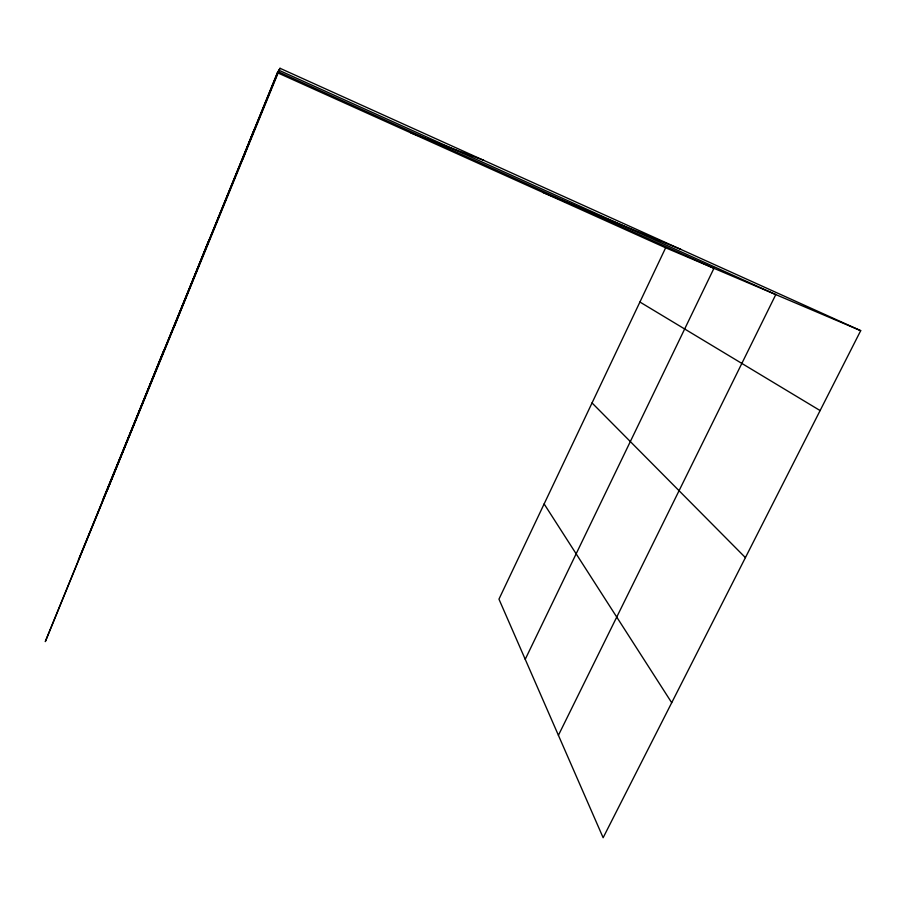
<?xml version="1.0" encoding="UTF-8"?>
<svg xmlns="http://www.w3.org/2000/svg" width="906" height="906" viewBox="0 0 906 906"><rect width="100%" height="100%" fill="white"/><g stroke="black" fill="none" stroke-linecap="round" stroke-linejoin="round"><path stroke-width="1.36" d="M242.808 159.173L253.227 131.766M174.552 325.911L208.312 241.494M107.463 489.772L163.454 351.109M280.022 68.29L277.406 72.695L45.3 641.607L280.022 68.29L860.7 330.667L603.136 837.71L498.957 599.149L665.65 247.791L860.7 330.667M102.469 500.565L278.04 71.631L713.951 268.312L525.231 659.319M78.414 559.908L278.855 70.238L775.796 294.586L558.413 735.298M410.826 132.865L483.77 160.351M542.728 192.355L680.825 249.388M277.406 72.695L665.65 247.791M639.919 302.026L820.111 410.565M592.037 402.944L745.412 557.62M544.132 503.929L671.708 702.716"/></g></svg>
